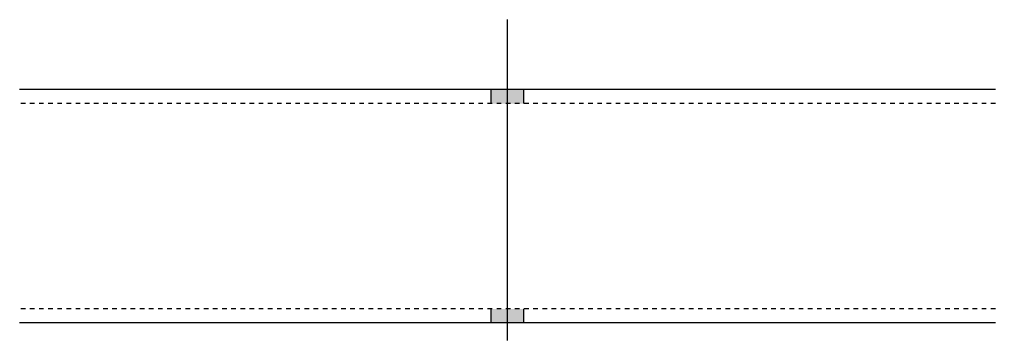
# Model space of a CAD drawing. Header units: millimetres. Extents: x 5 to 12783, y 5 to 182.
# Drawn here: x 11339.3 to 11757.3, y 7.5 to 145 of the extents above; entities that cross this region are included whole.
import ezdxf

# ---------------------------------------------------------------- set-up
doc = ezdxf.new("R2010")
doc.units = ezdxf.units.MM
doc.linetypes.add('DXK_LINE_DOT2', pattern=[3.9198, 1.9599, -1.9599])
doc.layers.add('STÅL', color=7, linetype='Continuous')

msp = doc.modelspace()

# ---------------------------------------------------------------- hatches: boundary and pattern name
at = {"layer": 'STÅL', "linetype": 'Continuous'}
for points in [[(11541.25, 109), (11555.25, 109), (11555.25, 115), (11541.25, 115)], [(11541.25, 109), (11555.25, 109), (11555.25, 115), (11541.25, 115)], [(11541.25, 15), (11555.25, 15), (11555.25, 21), (11541.25, 21)], [(11541.25, 15), (11555.25, 15), (11555.25, 21), (11541.25, 21)]]:
    msp.add_hatch(color=3, dxfattribs=at).paths.add_polyline_path(points)

# ---------------------------------------------------------------- linework, layer by layer
at = {"layer": 'STÅL', "color": 3, "linetype": 'Continuous'}
for p, q in [((11548.25, 7.5), (11548.25, 145)), ((11548.25, 7.5), (11548.25, 145)), ((11541.25, 109), (11541.25, 115)), ((11541.25, 109), (11541.25, 115)), ((11555.25, 109), (11555.25, 115)), ((11555.25, 109), (11555.25, 115)), ((11541.25, 15), (11541.25, 21)), ((11541.25, 15), (11541.25, 21)), ((11555.25, 15), (11555.25, 21)), ((11555.25, 15), (11555.25, 21))]:
    msp.add_line(p, q, dxfattribs=at)
at = {"layer": 'STÅL', "color": 2, "linetype": 'Continuous'}
for p, q in [((11757.25, 115), (11339.25, 115)), ((11757.25, 15), (11339.25, 15))]:
    msp.add_line(p, q, dxfattribs=at)
at = {"layer": 'STÅL', "color": 7, "linetype": 'DXK_LINE_DOT2'}
for p, q in [((11757.25, 109), (11339.25, 109)), ((11757.25, 21), (11339.25, 21))]:
    msp.add_line(p, q, dxfattribs=at)

doc.saveas('drawing.dxf')
